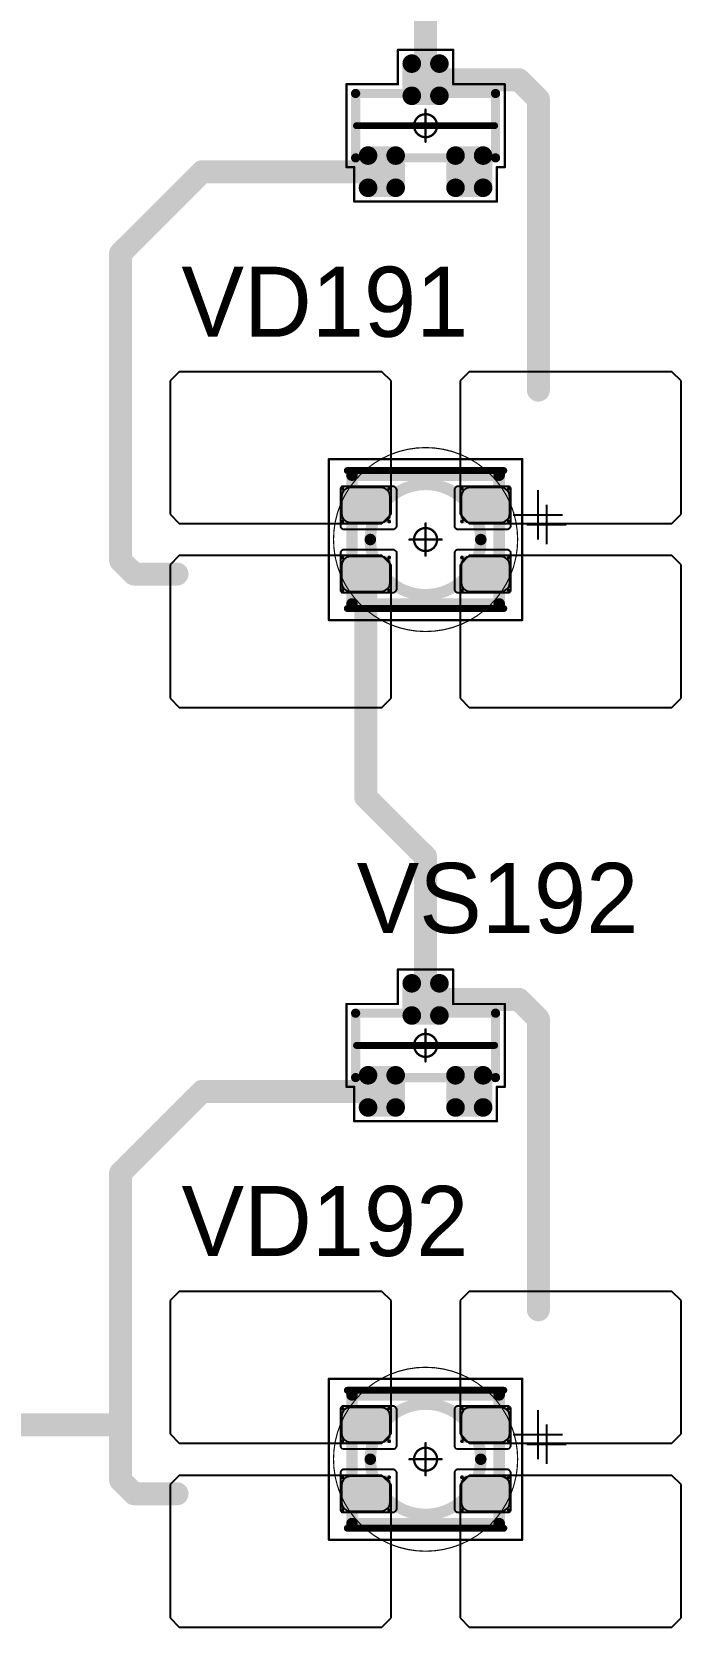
# Model space of a CAD drawing. Header units: millimetres. Extents: x 0 to 400, y 0 to 511.
# Drawn here: x 311.45 to 325.55, y 357.85 to 392.54 of the extents above; entities that cross this region are included whole.
import ezdxf

# ---------------------------------------------------------------- set-up
doc = ezdxf.new("R2010")
doc.units = ezdxf.units.MM
for name, color, linetype in [('Mechanical13', 56, 'Continuous'), ('Mechanical15', 56, 'Continuous'), ('Mechanical2', 216, 'Continuous'), ('TopLayer', 1, 'Continuous'), ('TopOverlay', 2, 'Continuous'), ('TopPaste', 8, 'Continuous'), ('TopSolder', 216, 'Continuous')]:
    doc.layers.add(name, color=color, linetype=linetype)

# ---------------------------------------------------------------- blocks, each defined once
blk = doc.blocks.new('SOT23_405')
at = {"layer": 'Mechanical13', "const_width": 0.2}
for points in [[(-0.7, 1.52), (0.7, 1.52)], [(-0.7, 1.52), (-0.7, -1.52)], [(0.7, 1.52), (0.7, -1.52)], [(-0.7, -1.52), (0.7, -1.52)]]:
    blk.add_lwpolyline(points, dxfattribs=at)
at = {"layer": 'Mechanical13', "const_width": 0.1}
for points in [[(-0.75, 1.52, 1), (-0.65, 1.52, 1)], [(-0.75, 1.52, 1), (-0.65, 1.52, 1)], [(0.65, 1.52, 1), (0.75, 1.52, 1)], [(0.65, 1.52, 1), (0.75, 1.52, 1)], [(-0.75, -1.52, 1), (-0.65, -1.52, 1)], [(-0.75, -1.52, 1), (-0.65, -1.52, 1)], [(0.65, -1.52, 1), (0.75, -1.52, 1)], [(0.65, -1.52, 1), (0.75, -1.52, 1)]]:
    blk.add_lwpolyline(points, format="xyb", close=True, dxfattribs=at)
at = {"layer": 'Mechanical15', "const_width": 0.05}
for points in [[(-0.9, 1.72), (-0.9, 1.55)], [(-0.9, 1.72), (0.9, 1.72)], [(0.9, 1.72), (0.9, 0.6)], [(-1.65, 1.55), (-1.65, -1.55)], [(-1.65, 1.55), (-0.9, 1.55)], [(0, 0.35), (0, -0.35)], [(0.9, 0.6), (1.65, 0.6)], [(1.65, 0.6), (1.65, -0.6)], [(-0.35, 0), (0.35, 0)], [(0.9, -0.6), (1.65, -0.6)], [(0.9, -0.6), (0.9, -1.72)], [(-1.65, -1.55), (-0.9, -1.55)], [(-0.9, -1.55), (-0.9, -1.72)], [(-0.9, -1.72), (0.9, -1.72)]]:
    blk.add_lwpolyline(points, dxfattribs=at)
at = {"layer": 'Mechanical15'}
for points, const_width in [([(-0.913, 1.72, 1), (-0.888, 1.72, 1)], 0.025), ([(-0.913, 1.72, 1), (-0.888, 1.72, 1)], 0.025), ([(0.887, 1.72, 1), (0.912, 1.72, 1)], 0.025), ([(0.887, 1.72, 1), (0.912, 1.72, 1)], 0.025), ([(-1.662, 1.55, 1), (-1.637, 1.55, 1)], 0.025), ([(-1.662, 1.55, 1), (-1.637, 1.55, 1)], 0.025), ([(-0.913, 1.55, 1), (-0.888, 1.55, 1)], 0.025), ([(-0.913, 1.55, 1), (-0.888, 1.55, 1)], 0.025), ([(-0.012, 0.35, 1), (0.012, 0.35, 1)], 0.025), ([(0.887, 0.6, 1), (0.912, 0.6, 1)], 0.025), ([(0.887, 0.6, 1), (0.912, 0.6, 1)], 0.025), ([(1.637, 0.6, 1), (1.662, 0.6, 1)], 0.025), ([(1.637, 0.6, 1), (1.662, 0.6, 1)], 0.025), ([(-0.362, 0, 1), (-0.337, 0, 1)], 0.025), ([(0.25, 0, 1), (-0.25, 0, 1)], 0.05), ([(-0.262, 0, 1), (-0.237, 0, 1)], 0.025), ([(0.238, 0, 1), (0.263, 0, 1)], 0.025), ([(0.337, 0, 1), (0.362, 0, 1)], 0.025), ([(-0.012, -0.35, 1), (0.012, -0.35, 1)], 0.025), ([(0.887, -0.6, 1), (0.912, -0.6, 1)], 0.025), ([(0.887, -0.6, 1), (0.912, -0.6, 1)], 0.025), ([(1.637, -0.6, 1), (1.662, -0.6, 1)], 0.025), ([(1.637, -0.6, 1), (1.662, -0.6, 1)], 0.025), ([(-1.662, -1.55, 1), (-1.637, -1.55, 1)], 0.025), ([(-1.662, -1.55, 1), (-1.637, -1.55, 1)], 0.025), ([(-0.913, -1.55, 1), (-0.888, -1.55, 1)], 0.025), ([(-0.913, -1.55, 1), (-0.888, -1.55, 1)], 0.025), ([(-0.913, -1.72, 1), (-0.888, -1.72, 1)], 0.025), ([(-0.913, -1.72, 1), (-0.888, -1.72, 1)], 0.025), ([(0.887, -1.72, 1), (0.912, -1.72, 1)], 0.025), ([(0.887, -1.72, 1), (0.912, -1.72, 1)], 0.025)]:
    blk.add_lwpolyline(points, format="xyb", close=True, dxfattribs=dict(at, const_width=const_width))
at = {"layer": 'TopLayer', "const_width": 0.1}
for points in [[(-1.4, 1.25, 1), (-1.3, 1.25, 1)], [(-0.7, 1.25, 1), (-0.6, 1.25, 1)], [(-1.4, 0.65, 1), (-1.3, 0.65, 1)], [(-0.7, 0.65, 1), (-0.6, 0.65, 1)], [(0.6, 0.3, 1), (0.7, 0.3, 1)], [(1.3, 0.3, 1), (1.4, 0.3, 1)], [(0.6, -0.3, 1), (0.7, -0.3, 1)], [(1.3, -0.3, 1), (1.4, -0.3, 1)], [(-1.4, -0.65, 1), (-1.3, -0.65, 1)], [(-0.7, -0.65, 1), (-0.6, -0.65, 1)], [(-1.4, -1.25, 1), (-1.3, -1.25, 1)], [(-0.7, -1.25, 1), (-0.6, -1.25, 1)]]:
    blk.add_lwpolyline(points, format="xyb", close=True, dxfattribs=at)
at = {"layer": 'TopLayer'}
for points in [[(-1.45, 1.25), (-1.45, 0.65), (-0.55, 1.25), (-0.55, 0.65)], [(-1.35, 1.35), (-1.35, 0.55), (-0.65, 1.35), (-0.65, 0.55)], [(0.65, 0.4), (0.65, -0.4), (1.35, 0.4), (1.35, -0.4)], [(0.55, 0.3), (0.55, -0.3), (1.45, 0.3), (1.45, -0.3)], [(-1.45, -0.65), (-1.45, -1.25), (-0.55, -0.65), (-0.55, -1.25)], [(-1.35, -0.55), (-1.35, -1.35), (-0.65, -0.55), (-0.65, -1.35)]]:
    blk.add_solid(points, dxfattribs=at)
at = {"layer": 'TopOverlay', "const_width": 0.15}
blk.add_lwpolyline([(0, 1.5), (0, -1.5)], dxfattribs=at)
at = {"layer": 'TopOverlay', "const_width": 0.075}
for points in [[(-0.038, 1.5, 1), (0.038, 1.5, 1)], [(-0.038, -1.5, 1), (0.038, -1.5, 1)]]:
    blk.add_lwpolyline(points, format="xyb", close=True, dxfattribs=at)
at = {"layer": 'TopPaste', "const_width": 0.075}
for points in [[(-1.387, 1.25, 1), (-1.313, 1.25, 1)], [(-0.687, 1.25, 1), (-0.613, 1.25, 1)], [(-1.387, 0.65, 1), (-1.313, 0.65, 1)], [(-0.687, 0.65, 1), (-0.613, 0.65, 1)], [(0.613, 0.3, 1), (0.687, 0.3, 1)], [(1.313, 0.3, 1), (1.387, 0.3, 1)], [(0.613, -0.3, 1), (0.687, -0.3, 1)], [(1.313, -0.3, 1), (1.387, -0.3, 1)], [(-1.387, -0.65, 1), (-1.313, -0.65, 1)], [(-0.687, -0.65, 1), (-0.613, -0.65, 1)], [(-1.387, -1.25, 1), (-1.313, -1.25, 1)], [(-0.687, -1.25, 1), (-0.613, -1.25, 1)]]:
    blk.add_lwpolyline(points, format="xyb", close=True, dxfattribs=at)
at = {"layer": 'TopPaste'}
for points in [[(-1.425, 1.25), (-1.425, 0.65), (-0.575, 1.25), (-0.575, 0.65)], [(-1.35, 1.325), (-1.35, 0.575), (-0.65, 1.325), (-0.65, 0.575)], [(0.65, 0.375), (0.65, -0.375), (1.35, 0.375), (1.35, -0.375)], [(0.575, 0.3), (0.575, -0.3), (1.425, 0.3), (1.425, -0.3)], [(-1.425, -0.65), (-1.425, -1.25), (-0.575, -0.65), (-0.575, -1.25)], [(-1.35, -0.575), (-1.35, -1.325), (-0.65, -0.575), (-0.65, -1.325)]]:
    blk.add_solid(points, dxfattribs=at)
at = {"layer": 'TopSolder', "const_width": 0.202}
for points in [[(-1.451, 1.25, 1), (-1.249, 1.25, 1)], [(-0.751, 1.25, 1), (-0.549, 1.25, 1)], [(-1.451, 0.65, 1), (-1.249, 0.65, 1)], [(-0.751, 0.65, 1), (-0.549, 0.65, 1)], [(0.549, 0.3, 1), (0.751, 0.3, 1)], [(1.249, 0.3, 1), (1.451, 0.3, 1)], [(0.549, -0.3, 1), (0.751, -0.3, 1)], [(1.249, -0.3, 1), (1.451, -0.3, 1)], [(-1.451, -0.65, 1), (-1.249, -0.65, 1)], [(-0.751, -0.65, 1), (-0.549, -0.65, 1)], [(-1.451, -1.25, 1), (-1.249, -1.25, 1)], [(-0.751, -1.25, 1), (-0.549, -1.25, 1)]]:
    blk.add_lwpolyline(points, format="xyb", close=True, dxfattribs=at)
at = {"layer": 'TopSolder'}
for points in [[(-1.35, 1.452), (-1.35, 0.448), (-0.65, 1.452), (-0.65, 0.448)], [(-1.552, 1.25), (-1.552, 0.65), (-0.448, 1.25), (-0.448, 0.65)], [(0.65, 0.502), (0.65, -0.502), (1.35, 0.502), (1.35, -0.502)], [(0.448, 0.3), (0.448, -0.3), (1.552, 0.3), (1.552, -0.3)], [(-1.552, -0.65), (-1.552, -1.25), (-0.448, -0.65), (-0.448, -1.25)], [(-1.35, -0.448), (-1.35, -1.452), (-0.65, -0.448), (-0.65, -1.452)]]:
    blk.add_solid(points, dxfattribs=at)
blk = doc.blocks.new('SOT23_406')
at = {"layer": 'Mechanical13', "const_width": 0.2}
for points in [[(-0.7, 1.52), (0.7, 1.52)], [(-0.7, 1.52), (-0.7, -1.52)], [(0.7, 1.52), (0.7, -1.52)], [(-0.7, -1.52), (0.7, -1.52)]]:
    blk.add_lwpolyline(points, dxfattribs=at)
at = {"layer": 'Mechanical13', "const_width": 0.1}
for points in [[(-0.75, 1.52, 1), (-0.65, 1.52, 1)], [(-0.75, 1.52, 1), (-0.65, 1.52, 1)], [(0.65, 1.52, 1), (0.75, 1.52, 1)], [(0.65, 1.52, 1), (0.75, 1.52, 1)], [(-0.75, -1.52, 1), (-0.65, -1.52, 1)], [(-0.75, -1.52, 1), (-0.65, -1.52, 1)], [(0.65, -1.52, 1), (0.75, -1.52, 1)], [(0.65, -1.52, 1), (0.75, -1.52, 1)]]:
    blk.add_lwpolyline(points, format="xyb", close=True, dxfattribs=at)
at = {"layer": 'Mechanical15', "const_width": 0.05}
for points in [[(-0.9, 1.72), (-0.9, 1.55)], [(-0.9, 1.72), (0.9, 1.72)], [(0.9, 1.72), (0.9, 0.6)], [(-1.65, 1.55), (-1.65, -1.55)], [(-1.65, 1.55), (-0.9, 1.55)], [(0, 0.35), (0, -0.35)], [(0.9, 0.6), (1.65, 0.6)], [(1.65, 0.6), (1.65, -0.6)], [(-0.35, 0), (0.35, 0)], [(0.9, -0.6), (1.65, -0.6)], [(0.9, -0.6), (0.9, -1.72)], [(-1.65, -1.55), (-0.9, -1.55)], [(-0.9, -1.55), (-0.9, -1.72)], [(-0.9, -1.72), (0.9, -1.72)]]:
    blk.add_lwpolyline(points, dxfattribs=at)
at = {"layer": 'Mechanical15'}
for points, const_width in [([(-0.913, 1.72, 1), (-0.888, 1.72, 1)], 0.025), ([(-0.913, 1.72, 1), (-0.888, 1.72, 1)], 0.025), ([(0.888, 1.72, 1), (0.913, 1.72, 1)], 0.025), ([(0.888, 1.72, 1), (0.913, 1.72, 1)], 0.025), ([(-1.662, 1.55, 1), (-1.637, 1.55, 1)], 0.025), ([(-1.662, 1.55, 1), (-1.637, 1.55, 1)], 0.025), ([(-0.913, 1.55, 1), (-0.888, 1.55, 1)], 0.025), ([(-0.913, 1.55, 1), (-0.888, 1.55, 1)], 0.025), ([(-0.012, 0.35, 1), (0.012, 0.35, 1)], 0.025), ([(0.888, 0.6, 1), (0.913, 0.6, 1)], 0.025), ([(0.888, 0.6, 1), (0.913, 0.6, 1)], 0.025), ([(1.637, 0.6, 1), (1.662, 0.6, 1)], 0.025), ([(1.637, 0.6, 1), (1.662, 0.6, 1)], 0.025), ([(-0.362, 0, 1), (-0.337, 0, 1)], 0.025), ([(0.25, 0, 1), (-0.25, 0, 1)], 0.05), ([(-0.262, 0, 1), (-0.238, 0, 1)], 0.025), ([(0.238, 0, 1), (0.262, 0, 1)], 0.025), ([(0.337, 0, 1), (0.362, 0, 1)], 0.025), ([(-0.012, -0.35, 1), (0.012, -0.35, 1)], 0.025), ([(0.888, -0.6, 1), (0.913, -0.6, 1)], 0.025), ([(0.888, -0.6, 1), (0.913, -0.6, 1)], 0.025), ([(1.637, -0.6, 1), (1.662, -0.6, 1)], 0.025), ([(1.637, -0.6, 1), (1.662, -0.6, 1)], 0.025), ([(-1.662, -1.55, 1), (-1.637, -1.55, 1)], 0.025), ([(-1.662, -1.55, 1), (-1.637, -1.55, 1)], 0.025), ([(-0.913, -1.55, 1), (-0.888, -1.55, 1)], 0.025), ([(-0.913, -1.55, 1), (-0.888, -1.55, 1)], 0.025), ([(-0.913, -1.72, 1), (-0.888, -1.72, 1)], 0.025), ([(-0.913, -1.72, 1), (-0.888, -1.72, 1)], 0.025), ([(0.888, -1.72, 1), (0.913, -1.72, 1)], 0.025), ([(0.888, -1.72, 1), (0.913, -1.72, 1)], 0.025)]:
    blk.add_lwpolyline(points, format="xyb", close=True, dxfattribs=dict(at, const_width=const_width))
at = {"layer": 'TopLayer', "const_width": 0.1}
for points in [[(-1.4, 1.25, 1), (-1.3, 1.25, 1)], [(-0.7, 1.25, 1), (-0.6, 1.25, 1)], [(-1.4, 0.65, 1), (-1.3, 0.65, 1)], [(-0.7, 0.65, 1), (-0.6, 0.65, 1)], [(0.6, 0.3, 1), (0.7, 0.3, 1)], [(1.3, 0.3, 1), (1.4, 0.3, 1)], [(0.6, -0.3, 1), (0.7, -0.3, 1)], [(1.3, -0.3, 1), (1.4, -0.3, 1)], [(-1.4, -0.65, 1), (-1.3, -0.65, 1)], [(-0.7, -0.65, 1), (-0.6, -0.65, 1)], [(-1.4, -1.25, 1), (-1.3, -1.25, 1)], [(-0.7, -1.25, 1), (-0.6, -1.25, 1)]]:
    blk.add_lwpolyline(points, format="xyb", close=True, dxfattribs=at)
at = {"layer": 'TopLayer'}
for points in [[(-1.45, 1.25), (-1.45, 0.65), (-0.55, 1.25), (-0.55, 0.65)], [(-1.35, 1.35), (-1.35, 0.55), (-0.65, 1.35), (-0.65, 0.55)], [(0.65, 0.4), (0.65, -0.4), (1.35, 0.4), (1.35, -0.4)], [(0.55, 0.3), (0.55, -0.3), (1.45, 0.3), (1.45, -0.3)], [(-1.45, -0.65), (-1.45, -1.25), (-0.55, -0.65), (-0.55, -1.25)], [(-1.35, -0.55), (-1.35, -1.35), (-0.65, -0.55), (-0.65, -1.35)]]:
    blk.add_solid(points, dxfattribs=at)
at = {"layer": 'TopOverlay', "const_width": 0.15}
blk.add_lwpolyline([(0, 1.5), (0, -1.5)], dxfattribs=at)
at = {"layer": 'TopOverlay', "const_width": 0.075}
for points in [[(-0.038, 1.5, 1), (0.038, 1.5, 1)], [(-0.038, -1.5, 1), (0.038, -1.5, 1)]]:
    blk.add_lwpolyline(points, format="xyb", close=True, dxfattribs=at)
at = {"layer": 'TopPaste', "const_width": 0.075}
for points in [[(-1.387, 1.25, 1), (-1.313, 1.25, 1)], [(-0.687, 1.25, 1), (-0.613, 1.25, 1)], [(-1.387, 0.65, 1), (-1.313, 0.65, 1)], [(-0.687, 0.65, 1), (-0.613, 0.65, 1)], [(0.613, 0.3, 1), (0.687, 0.3, 1)], [(1.313, 0.3, 1), (1.387, 0.3, 1)], [(0.613, -0.3, 1), (0.687, -0.3, 1)], [(1.313, -0.3, 1), (1.387, -0.3, 1)], [(-1.387, -0.65, 1), (-1.313, -0.65, 1)], [(-0.687, -0.65, 1), (-0.613, -0.65, 1)], [(-1.387, -1.25, 1), (-1.313, -1.25, 1)], [(-0.687, -1.25, 1), (-0.613, -1.25, 1)]]:
    blk.add_lwpolyline(points, format="xyb", close=True, dxfattribs=at)
at = {"layer": 'TopPaste'}
for points in [[(-1.425, 1.25), (-1.425, 0.65), (-0.575, 1.25), (-0.575, 0.65)], [(-1.35, 1.325), (-1.35, 0.575), (-0.65, 1.325), (-0.65, 0.575)], [(0.65, 0.375), (0.65, -0.375), (1.35, 0.375), (1.35, -0.375)], [(0.575, 0.3), (0.575, -0.3), (1.425, 0.3), (1.425, -0.3)], [(-1.425, -0.65), (-1.425, -1.25), (-0.575, -0.65), (-0.575, -1.25)], [(-1.35, -0.575), (-1.35, -1.325), (-0.65, -0.575), (-0.65, -1.325)]]:
    blk.add_solid(points, dxfattribs=at)
at = {"layer": 'TopSolder', "const_width": 0.202}
for points in [[(-1.451, 1.25, 1), (-1.249, 1.25, 1)], [(-0.751, 1.25, 1), (-0.549, 1.25, 1)], [(-1.451, 0.65, 1), (-1.249, 0.65, 1)], [(-0.751, 0.65, 1), (-0.549, 0.65, 1)], [(0.549, 0.3, 1), (0.751, 0.3, 1)], [(1.249, 0.3, 1), (1.451, 0.3, 1)], [(0.549, -0.3, 1), (0.751, -0.3, 1)], [(1.249, -0.3, 1), (1.451, -0.3, 1)], [(-1.451, -0.65, 1), (-1.249, -0.65, 1)], [(-0.751, -0.65, 1), (-0.549, -0.65, 1)], [(-1.451, -1.25, 1), (-1.249, -1.25, 1)], [(-0.751, -1.25, 1), (-0.549, -1.25, 1)]]:
    blk.add_lwpolyline(points, format="xyb", close=True, dxfattribs=at)
at = {"layer": 'TopSolder'}
for points in [[(-1.35, 1.452), (-1.35, 0.448), (-0.65, 1.452), (-0.65, 0.448)], [(-1.552, 1.25), (-1.552, 0.65), (-0.448, 1.25), (-0.448, 0.65)], [(0.65, 0.502), (0.65, -0.502), (1.35, 0.502), (1.35, -0.502)], [(0.448, 0.3), (0.448, -0.3), (1.552, 0.3), (1.552, -0.3)], [(-1.552, -0.65), (-1.552, -1.25), (-0.448, -0.65), (-0.448, -1.25)], [(-1.35, -0.448), (-1.35, -1.452), (-0.65, -0.448), (-0.65, -1.452)]]:
    blk.add_solid(points, dxfattribs=at)
blk = doc.blocks.new('E65F_609')
at = {"layer": 'Mechanical13'}
for p, q in [((2.441, 1.071), (2.441, 0)), ((1.905, 0.536), (2.976, 0.536))]:
    blk.add_line(p, q, dxfattribs=at)
at = {"layer": 'Mechanical13', "const_width": 0.25}
for points in [[(-1.6, -1.4), (-1.6, 1.4)], [(-1.6, 1.4), (1.6, 1.4)], [(1.6, -1.4), (1.6, 1.4)], [(-1.6, -1.4), (1.6, -1.4)]]:
    blk.add_lwpolyline(points, dxfattribs=at)
at = {"layer": 'Mechanical13'}
for points, const_width in [([(-1.663, 1.4, 1), (-1.538, 1.4, 1)], 0.125), ([(-1.663, 1.4, 1), (-1.538, 1.4, 1)], 0.125), ([(1.537, 1.4, 1), (1.662, 1.4, 1)], 0.125), ([(1.537, 1.4, 1), (1.662, 1.4, 1)], 0.125), ([(1.2, 0, 1), (-1.2, 0, 1)], 0.25), ([(-1.263, 0, 1), (-1.138, 0, 1)], 0.125), ([(1.137, 0, 1), (1.262, 0, 1)], 0.125), ([(-1.663, -1.4, 1), (-1.538, -1.4, 1)], 0.125), ([(-1.663, -1.4, 1), (-1.538, -1.4, 1)], 0.125), ([(1.537, -1.4, 1), (1.662, -1.4, 1)], 0.125), ([(1.537, -1.4, 1), (1.662, -1.4, 1)], 0.125)]:
    blk.add_lwpolyline(points, format="xyb", close=True, dxfattribs=dict(at, const_width=const_width))
at = {"layer": 'Mechanical15', "const_width": 0.05}
for points in [[(-2.1, 1.75), (2.1, 1.75)], [(-2.1, -1.75), (-2.1, 1.75)], [(2.1, -1.75), (2.1, 1.75)], [(0, 0.35), (0, -0.35)], [(0, 0.35), (0, -0.35)], [(-0.35, 0), (0.35, 0)], [(-0.35, 0), (0.35, 0)], [(-2.1, -1.75), (2.1, -1.75)]]:
    blk.add_lwpolyline(points, dxfattribs=at)
at = {"layer": 'Mechanical15'}
for points, const_width in [([(-2.113, 1.75, 1), (-2.088, 1.75, 1)], 0.025), ([(-2.113, 1.75, 1), (-2.088, 1.75, 1)], 0.025), ([(2.087, 1.75, 1), (2.112, 1.75, 1)], 0.025), ([(2.087, 1.75, 1), (2.112, 1.75, 1)], 0.025), ([(-0.013, 0.35, 1), (0.012, 0.35, 1)], 0.025), ([(-0.013, 0.35, 1), (0.012, 0.35, 1)], 0.025), ([(-0.363, 0, 1), (-0.338, 0, 1)], 0.025), ([(-0.363, 0, 1), (-0.338, 0, 1)], 0.025), ([(0.25, 0, 1), (-0.25, 0, 1)], 0.05), ([(0.25, 0, 1), (-0.25, 0, 1)], 0.05), ([(-0.263, 0, 1), (-0.238, 0, 1)], 0.025), ([(-0.263, 0, 1), (-0.238, 0, 1)], 0.025), ([(0.237, 0, 1), (0.262, 0, 1)], 0.025), ([(0.237, 0, 1), (0.262, 0, 1)], 0.025), ([(0.337, 0, 1), (0.362, 0, 1)], 0.025), ([(0.337, 0, 1), (0.362, 0, 1)], 0.025), ([(-0.013, -0.35, 1), (0.012, -0.35, 1)], 0.025), ([(-0.013, -0.35, 1), (0.012, -0.35, 1)], 0.025), ([(-2.113, -1.75, 1), (-2.088, -1.75, 1)], 0.025), ([(-2.113, -1.75, 1), (-2.088, -1.75, 1)], 0.025), ([(2.087, -1.75, 1), (2.112, -1.75, 1)], 0.025), ([(2.087, -1.75, 1), (2.112, -1.75, 1)], 0.025)]:
    blk.add_lwpolyline(points, format="xyb", close=True, dxfattribs=dict(at, const_width=const_width))
at = {"layer": 'TopLayer'}
for p, q in [((-5.35, 3.65), (-5.55, 3.45)), ((-0.95, 3.65), (-5.35, 3.65)), ((-5.35, 3.65), (-5.35, 3.65)), ((-0.75, 3.45), (-0.95, 3.65)), ((0.95, 3.65), (0.75, 3.45)), ((5.35, 3.65), (0.95, 3.65)), ((0.95, 3.65), (0.95, 3.65)), ((5.55, 3.45), (5.35, 3.65)), ((-5.55, 3.45), (-5.55, 3.45)), ((-5.55, 3.45), (-5.55, 0.55)), ((-0.75, 0.55), (-0.75, 3.45)), ((0.75, 3.45), (0.75, 3.45)), ((0.75, 3.45), (0.75, 0.55)), ((5.55, 0.55), (5.55, 3.45)), ((-5.55, 0.55), (-5.35, 0.35)), ((-5.35, 0.35), (-0.95, 0.35)), ((-0.95, 0.35), (-0.75, 0.55)), ((0.75, 0.55), (0.95, 0.35)), ((0.95, 0.35), (5.35, 0.35)), ((5.35, 0.35), (5.55, 0.55)), ((-5.35, -0.35), (-5.55, -0.55)), ((-5.55, -0.55), (-5.55, -0.55)), ((-5.55, -0.55), (-5.55, -3.45)), ((-0.95, -0.35), (-5.35, -0.35)), ((-5.35, -0.35), (-5.35, -0.35)), ((-0.75, -0.55), (-0.95, -0.35)), ((-0.75, -3.45), (-0.75, -0.55)), ((0.95, -0.35), (0.75, -0.55)), ((0.75, -0.55), (0.75, -0.55)), ((0.75, -0.55), (0.75, -3.45)), ((5.35, -0.35), (0.95, -0.35)), ((0.95, -0.35), (0.95, -0.35)), ((5.55, -0.55), (5.35, -0.35)), ((5.55, -3.45), (5.55, -0.55)), ((-5.55, -3.45), (-5.35, -3.65)), ((-0.95, -3.65), (-0.75, -3.45)), ((0.75, -3.45), (0.95, -3.65)), ((5.35, -3.65), (5.55, -3.45)), ((-5.35, -3.65), (-0.95, -3.65)), ((0.95, -3.65), (5.35, -3.65))]:
    blk.add_line(p, q, dxfattribs=at)
at = {"layer": 'TopLayer', "const_width": 0.04}
for points in [[(-1.83, 1.11, 1), (-1.79, 1.11, 1)], [(-0.81, 1.11, 1), (-0.77, 1.11, 1)], [(0.77, 1.11, 1), (0.81, 1.11, 1)], [(1.79, 1.11, 1), (1.83, 1.11, 1)], [(-1.83, 0.39, 1), (-1.79, 0.39, 1)], [(-0.81, 0.39, 1), (-0.77, 0.39, 1)], [(0.77, 0.39, 1), (0.81, 0.39, 1)], [(1.79, 0.39, 1), (1.83, 0.39, 1)], [(-1.83, -0.39, 1), (-1.79, -0.39, 1)], [(-0.81, -0.39, 1), (-0.77, -0.39, 1)], [(0.77, -0.39, 1), (0.81, -0.39, 1)], [(1.79, -0.39, 1), (1.83, -0.39, 1)], [(-1.83, -1.11, 1), (-1.79, -1.11, 1)], [(-0.81, -1.11, 1), (-0.77, -1.11, 1)], [(0.77, -1.11, 1), (0.81, -1.11, 1)], [(1.79, -1.11, 1), (1.83, -1.11, 1)]]:
    blk.add_lwpolyline(points, format="xyb", close=True, dxfattribs=at)
at = {"layer": 'TopLayer'}
for points in [[(-1.85, 1.11), (-1.85, 0.39), (-0.75, 1.11), (-0.75, 0.39)], [(-1.81, 1.15), (-1.81, 0.35), (-0.79, 1.15), (-0.79, 0.35)], [(0.75, 1.11), (0.75, 0.39), (1.85, 1.11), (1.85, 0.39)], [(0.79, 1.15), (0.79, 0.35), (1.81, 1.15), (1.81, 0.35)], [(-1.85, -0.39), (-1.85, -1.11), (-0.75, -0.39), (-0.75, -1.11)], [(-1.81, -0.35), (-1.81, -1.15), (-0.79, -0.35), (-0.79, -1.15)], [(0.75, -0.39), (0.75, -1.11), (1.85, -0.39), (1.85, -1.11)], [(0.79, -0.35), (0.79, -1.15), (1.81, -0.35), (1.81, -1.15)]]:
    blk.add_solid(points, dxfattribs=at)
at = {"layer": 'TopOverlay'}
for p, q in [((2.628, 0.757), (2.628, -0.1)), ((2.2, 0.328), (3.057, 0.328))]:
    blk.add_line(p, q, dxfattribs=at)
at = {"layer": 'TopOverlay', "const_width": 0.15}
for points in [[(-1.7, 1.5), (1.7, 1.5)], [(-1.7, -1.5), (1.7, -1.5)]]:
    blk.add_lwpolyline(points, dxfattribs=at)
at = {"layer": 'TopOverlay', "const_width": 0.075}
for points in [[(-1.738, 1.5, 1), (-1.663, 1.5, 1)], [(1.662, 1.5, 1), (1.737, 1.5, 1)], [(-1.738, -1.5, 1), (-1.663, -1.5, 1)], [(1.662, -1.5, 1), (1.737, -1.5, 1)]]:
    blk.add_lwpolyline(points, format="xyb", close=True, dxfattribs=at)
at = {"layer": 'TopPaste'}
for p, q in [((-1.773, 1.073), (-1.814, 1.011)), ((-1.711, 1.114), (-1.773, 1.073)), ((-1.638, 1.129), (-1.711, 1.114)), ((-0.963, 1.129), (-1.638, 1.129)), ((-0.889, 1.114), (-0.963, 1.129)), ((-0.827, 1.073), (-0.889, 1.114)), ((-0.786, 1.011), (-0.827, 1.073)), ((0.827, 1.073), (0.786, 1.011)), ((0.889, 1.114), (0.827, 1.073)), ((0.962, 1.129), (0.889, 1.114)), ((1.637, 1.129), (0.962, 1.129)), ((1.711, 1.114), (1.637, 1.129)), ((1.773, 1.073), (1.711, 1.114)), ((1.814, 1.011), (1.773, 1.073)), ((-1.814, 1.011), (-1.829, 0.938)), ((-1.829, 0.938), (-1.829, 0.562)), ((-0.771, 0.938), (-0.786, 1.011)), ((-0.771, 0.562), (-0.771, 0.938)), ((0.786, 1.011), (0.771, 0.938)), ((0.771, 0.938), (0.771, 0.562)), ((1.829, 0.938), (1.814, 1.011)), ((1.829, 0.562), (1.829, 0.938)), ((-1.829, 0.562), (-1.814, 0.489)), ((-1.814, 0.489), (-1.773, 0.427)), ((-1.773, 0.427), (-1.711, 0.386)), ((-1.711, 0.386), (-1.638, 0.371)), ((-1.638, 0.371), (-0.963, 0.371)), ((-0.963, 0.371), (-0.889, 0.386)), ((-0.889, 0.386), (-0.827, 0.427)), ((-0.827, 0.427), (-0.786, 0.489)), ((-0.786, 0.489), (-0.771, 0.562)), ((0.771, 0.562), (0.786, 0.489)), ((0.786, 0.489), (0.827, 0.427)), ((0.827, 0.427), (0.889, 0.386)), ((0.889, 0.386), (0.962, 0.371)), ((0.962, 0.371), (1.637, 0.371)), ((1.637, 0.371), (1.711, 0.386)), ((1.711, 0.386), (1.773, 0.427)), ((1.773, 0.427), (1.814, 0.489)), ((1.814, 0.489), (1.829, 0.562)), ((-1.814, -0.489), (-1.829, -0.563)), ((-1.829, -0.563), (-1.829, -0.938)), ((-1.773, -0.427), (-1.814, -0.489)), ((-1.711, -0.386), (-1.773, -0.427)), ((-1.638, -0.371), (-1.711, -0.386)), ((-0.963, -0.371), (-1.638, -0.371)), ((-0.889, -0.386), (-0.963, -0.371)), ((-0.827, -0.427), (-0.889, -0.386)), ((-0.786, -0.489), (-0.827, -0.427)), ((-0.771, -0.563), (-0.786, -0.489)), ((-0.771, -0.938), (-0.771, -0.563)), ((0.786, -0.489), (0.771, -0.563)), ((0.771, -0.563), (0.771, -0.938)), ((0.827, -0.427), (0.786, -0.489)), ((0.889, -0.386), (0.827, -0.427)), ((0.962, -0.371), (0.889, -0.386)), ((1.637, -0.371), (0.962, -0.371)), ((1.711, -0.386), (1.637, -0.371)), ((1.773, -0.427), (1.711, -0.386)), ((1.814, -0.489), (1.773, -0.427)), ((1.829, -0.563), (1.814, -0.489)), ((1.829, -0.938), (1.829, -0.563)), ((-1.829, -0.938), (-1.814, -1.011)), ((-1.814, -1.011), (-1.773, -1.073)), ((-0.827, -1.073), (-0.786, -1.011)), ((-0.786, -1.011), (-0.771, -0.938)), ((0.771, -0.938), (0.786, -1.011)), ((0.786, -1.011), (0.827, -1.073)), ((1.773, -1.073), (1.814, -1.011)), ((1.814, -1.011), (1.829, -0.938)), ((-1.773, -1.073), (-1.711, -1.114)), ((-1.711, -1.114), (-1.638, -1.129)), ((-1.638, -1.129), (-0.963, -1.129)), ((-0.963, -1.129), (-0.889, -1.114)), ((-0.889, -1.114), (-0.827, -1.073)), ((0.827, -1.073), (0.889, -1.114)), ((0.889, -1.114), (0.962, -1.129)), ((0.962, -1.129), (1.637, -1.129)), ((1.637, -1.129), (1.711, -1.114)), ((1.711, -1.114), (1.773, -1.073))]:
    blk.add_line(p, q, dxfattribs=at)
at = {"layer": 'TopSolder'}
for p, q in [((-1.842, 1.129), (-1.85, 1.111)), ((-1.85, 1.111), (-1.85, 1.101)), ((-1.85, 1.101), (-1.85, 1.101)), ((-1.85, 1.101), (-1.85, 0.301)), ((-1.828, 1.143), (-1.842, 1.129)), ((-1.81, 1.151), (-1.828, 1.143)), ((-1.8, 1.151), (-1.81, 1.151)), ((-0.7, 1.151), (-1.8, 1.151)), ((-0.685, 1.151), (-0.7, 1.151)), ((-0.7, 1.151), (-0.7, 1.151)), ((-0.658, 1.139), (-0.685, 1.151)), ((-0.636, 1.118), (-0.658, 1.139)), ((-0.625, 1.09), (-0.636, 1.118)), ((-0.625, 1.076), (-0.625, 1.09)), ((-0.625, 0.301), (-0.625, 1.076)), ((0.636, 1.118), (0.625, 1.09)), ((0.625, 1.09), (0.625, 1.076)), ((0.625, 1.076), (0.625, 1.076)), ((0.625, 1.076), (0.625, 0.301)), ((0.657, 1.139), (0.636, 1.118)), ((0.685, 1.151), (0.657, 1.139)), ((0.7, 1.151), (0.685, 1.151)), ((1.8, 1.151), (0.7, 1.151)), ((1.81, 1.151), (1.8, 1.151)), ((1.8, 1.151), (1.8, 1.151)), ((1.828, 1.143), (1.81, 1.151)), ((1.842, 1.129), (1.828, 1.143)), ((1.85, 1.111), (1.842, 1.129)), ((1.85, 1.101), (1.85, 1.111)), ((1.85, 0.301), (1.85, 1.101)), ((-1.85, 0.301), (-1.85, 0.286)), ((-1.85, 0.286), (-1.839, 0.258)), ((-1.839, 0.258), (-1.818, 0.237)), ((-1.818, 0.237), (-1.79, 0.226)), ((-1.79, 0.226), (-1.775, 0.226)), ((-1.775, 0.226), (-1.775, 0.226)), ((-1.775, 0.226), (-0.7, 0.226)), ((-0.7, 0.226), (-0.685, 0.226)), ((-0.685, 0.226), (-0.658, 0.237)), ((-0.658, 0.237), (-0.636, 0.258)), ((-0.636, 0.258), (-0.625, 0.286)), ((-0.625, 0.286), (-0.625, 0.301)), ((-0.625, 0.301), (-0.625, 0.301)), ((0.625, 0.301), (0.625, 0.286)), ((0.625, 0.286), (0.636, 0.258)), ((0.636, 0.258), (0.657, 0.237)), ((0.657, 0.237), (0.685, 0.226)), ((0.685, 0.226), (0.7, 0.226)), ((0.7, 0.226), (0.7, 0.226)), ((0.7, 0.226), (1.775, 0.226)), ((1.775, 0.226), (1.79, 0.226)), ((1.79, 0.226), (1.817, 0.237)), ((1.817, 0.237), (1.839, 0.258)), ((1.839, 0.258), (1.85, 0.286)), ((1.85, 0.286), (1.85, 0.301)), ((1.85, 0.301), (1.85, 0.301)), ((-1.839, -0.257), (-1.85, -0.285)), ((-1.85, -0.285), (-1.85, -0.299)), ((-1.85, -0.299), (-1.85, -0.299)), ((-1.85, -0.299), (-1.85, -1.099)), ((-1.818, -0.236), (-1.839, -0.257)), ((-1.79, -0.224), (-1.818, -0.236)), ((-1.775, -0.224), (-1.79, -0.224)), ((-0.7, -0.224), (-1.775, -0.224)), ((-0.685, -0.224), (-0.7, -0.224)), ((-0.7, -0.224), (-0.7, -0.224)), ((-0.658, -0.236), (-0.685, -0.224)), ((-0.636, -0.257), (-0.658, -0.236)), ((-0.625, -0.285), (-0.636, -0.257)), ((-0.625, -0.299), (-0.625, -0.285)), ((-0.625, -1.074), (-0.625, -0.299)), ((0.636, -0.257), (0.625, -0.285)), ((0.625, -0.285), (0.625, -0.299)), ((0.625, -0.299), (0.625, -0.299)), ((0.625, -0.299), (0.625, -1.074)), ((0.657, -0.236), (0.636, -0.257)), ((0.685, -0.224), (0.657, -0.236)), ((0.7, -0.224), (0.685, -0.224)), ((1.775, -0.224), (0.7, -0.224)), ((1.79, -0.224), (1.775, -0.224)), ((1.775, -0.224), (1.775, -0.224)), ((1.817, -0.236), (1.79, -0.224)), ((1.839, -0.257), (1.817, -0.236)), ((1.85, -0.285), (1.839, -0.257)), ((1.85, -0.299), (1.85, -0.285)), ((1.85, -1.099), (1.85, -0.299)), ((-1.85, -1.099), (-1.85, -1.109)), ((-1.85, -1.109), (-1.842, -1.128)), ((-1.842, -1.128), (-1.828, -1.142)), ((-1.828, -1.142), (-1.81, -1.149)), ((-1.81, -1.149), (-1.8, -1.149)), ((-1.8, -1.149), (-0.7, -1.149)), ((-1.8, -1.149), (-1.8, -1.149)), ((-0.7, -1.149), (-0.685, -1.149)), ((-0.685, -1.149), (-0.658, -1.138)), ((-0.658, -1.138), (-0.636, -1.117)), ((-0.636, -1.117), (-0.625, -1.089)), ((-0.625, -1.089), (-0.625, -1.074)), ((-0.625, -1.074), (-0.625, -1.074)), ((0.625, -1.074), (0.625, -1.089)), ((0.625, -1.089), (0.636, -1.117)), ((0.636, -1.117), (0.657, -1.138)), ((0.657, -1.138), (0.685, -1.149)), ((0.685, -1.149), (0.7, -1.149)), ((0.7, -1.149), (1.8, -1.149)), ((0.7, -1.149), (0.7, -1.149)), ((1.8, -1.149), (1.81, -1.149)), ((1.81, -1.149), (1.828, -1.142)), ((1.828, -1.142), (1.842, -1.128)), ((1.842, -1.128), (1.85, -1.109)), ((1.85, -1.109), (1.85, -1.099)), ((1.85, -1.099), (1.85, -1.099))]:
    blk.add_line(p, q, dxfattribs=at)
blk = doc.blocks.new('E65F_610')
at = {"layer": 'Mechanical13'}
for p, q in [((2.441, 1.071), (2.441, 0)), ((1.905, 0.536), (2.976, 0.536))]:
    blk.add_line(p, q, dxfattribs=at)
at = {"layer": 'Mechanical13', "const_width": 0.25}
for points in [[(-1.6, -1.4), (-1.6, 1.4)], [(-1.6, 1.4), (1.6, 1.4)], [(1.6, -1.4), (1.6, 1.4)], [(-1.6, -1.4), (1.6, -1.4)]]:
    blk.add_lwpolyline(points, dxfattribs=at)
at = {"layer": 'Mechanical13'}
for points, const_width in [([(-1.663, 1.4, 1), (-1.538, 1.4, 1)], 0.125), ([(-1.663, 1.4, 1), (-1.538, 1.4, 1)], 0.125), ([(1.537, 1.4, 1), (1.662, 1.4, 1)], 0.125), ([(1.537, 1.4, 1), (1.662, 1.4, 1)], 0.125), ([(1.2, 0, 1), (-1.2, 0, 1)], 0.25), ([(-1.263, 0, 1), (-1.138, 0, 1)], 0.125), ([(1.137, 0, 1), (1.262, 0, 1)], 0.125), ([(-1.663, -1.4, 1), (-1.538, -1.4, 1)], 0.125), ([(-1.663, -1.4, 1), (-1.538, -1.4, 1)], 0.125), ([(1.537, -1.4, 1), (1.662, -1.4, 1)], 0.125), ([(1.537, -1.4, 1), (1.662, -1.4, 1)], 0.125)]:
    blk.add_lwpolyline(points, format="xyb", close=True, dxfattribs=dict(at, const_width=const_width))
at = {"layer": 'Mechanical15', "const_width": 0.05}
for points in [[(-2.1, 1.75), (2.1, 1.75)], [(-2.1, -1.75), (-2.1, 1.75)], [(2.1, -1.75), (2.1, 1.75)], [(0, -0.35), (0, 0.35)], [(0, -0.35), (0, 0.35)], [(-0.35, 0), (0.35, 0)], [(-0.35, 0), (0.35, 0)], [(-2.1, -1.75), (2.1, -1.75)]]:
    blk.add_lwpolyline(points, dxfattribs=at)
at = {"layer": 'Mechanical15'}
for points, const_width in [([(-2.113, 1.75, 1), (-2.088, 1.75, 1)], 0.025), ([(-2.113, 1.75, 1), (-2.088, 1.75, 1)], 0.025), ([(2.087, 1.75, 1), (2.112, 1.75, 1)], 0.025), ([(2.087, 1.75, 1), (2.112, 1.75, 1)], 0.025), ([(-0.013, 0.35, 1), (0.012, 0.35, 1)], 0.025), ([(-0.013, 0.35, 1), (0.012, 0.35, 1)], 0.025), ([(-0.363, 0, 1), (-0.338, 0, 1)], 0.025), ([(-0.363, 0, 1), (-0.338, 0, 1)], 0.025), ([(0.25, 0, 1), (-0.25, 0, 1)], 0.05), ([(0.25, 0, 1), (-0.25, 0, 1)], 0.05), ([(-0.263, 0, 1), (-0.238, 0, 1)], 0.025), ([(-0.263, 0, 1), (-0.238, 0, 1)], 0.025), ([(0.237, 0, 1), (0.262, 0, 1)], 0.025), ([(0.237, 0, 1), (0.262, 0, 1)], 0.025), ([(0.337, 0, 1), (0.362, 0, 1)], 0.025), ([(0.337, 0, 1), (0.362, 0, 1)], 0.025), ([(-0.013, -0.35, 1), (0.012, -0.35, 1)], 0.025), ([(-0.013, -0.35, 1), (0.012, -0.35, 1)], 0.025), ([(-2.113, -1.75, 1), (-2.088, -1.75, 1)], 0.025), ([(-2.113, -1.75, 1), (-2.088, -1.75, 1)], 0.025), ([(2.087, -1.75, 1), (2.112, -1.75, 1)], 0.025), ([(2.087, -1.75, 1), (2.112, -1.75, 1)], 0.025)]:
    blk.add_lwpolyline(points, format="xyb", close=True, dxfattribs=dict(at, const_width=const_width))
at = {"layer": 'TopLayer'}
for p, q in [((-5.35, 3.65), (-5.55, 3.45)), ((-0.95, 3.65), (-5.35, 3.65)), ((-5.35, 3.65), (-5.35, 3.65)), ((-0.75, 3.45), (-0.95, 3.65)), ((0.95, 3.65), (0.75, 3.45)), ((5.35, 3.65), (0.95, 3.65)), ((0.95, 3.65), (0.95, 3.65)), ((5.55, 3.45), (5.35, 3.65)), ((-5.55, 3.45), (-5.55, 3.45)), ((-5.55, 3.45), (-5.55, 0.55)), ((-0.75, 0.55), (-0.75, 3.45)), ((0.75, 3.45), (0.75, 3.45)), ((0.75, 3.45), (0.75, 0.55)), ((5.55, 0.55), (5.55, 3.45)), ((-5.55, 0.55), (-5.35, 0.35)), ((-5.35, 0.35), (-0.95, 0.35)), ((-0.95, 0.35), (-0.75, 0.55)), ((0.75, 0.55), (0.95, 0.35)), ((0.95, 0.35), (5.35, 0.35)), ((5.35, 0.35), (5.55, 0.55)), ((-5.35, -0.35), (-5.55, -0.55)), ((-5.55, -0.55), (-5.55, -0.55)), ((-5.55, -0.55), (-5.55, -3.45)), ((-0.95, -0.35), (-5.35, -0.35)), ((-5.35, -0.35), (-5.35, -0.35)), ((-0.75, -0.55), (-0.95, -0.35)), ((-0.75, -3.45), (-0.75, -0.55)), ((0.95, -0.35), (0.75, -0.55)), ((0.75, -0.55), (0.75, -0.55)), ((0.75, -0.55), (0.75, -3.45)), ((5.35, -0.35), (0.95, -0.35)), ((0.95, -0.35), (0.95, -0.35)), ((5.55, -0.55), (5.35, -0.35)), ((5.55, -3.45), (5.55, -0.55)), ((-5.55, -3.45), (-5.35, -3.65)), ((-0.95, -3.65), (-0.75, -3.45)), ((0.75, -3.45), (0.95, -3.65)), ((5.35, -3.65), (5.55, -3.45)), ((-5.35, -3.65), (-0.95, -3.65)), ((0.95, -3.65), (5.35, -3.65))]:
    blk.add_line(p, q, dxfattribs=at)
at = {"layer": 'TopLayer', "const_width": 0.04}
for points in [[(-1.83, 1.11, 1), (-1.79, 1.11, 1)], [(-0.81, 1.11, 1), (-0.77, 1.11, 1)], [(0.77, 1.11, 1), (0.81, 1.11, 1)], [(1.79, 1.11, 1), (1.83, 1.11, 1)], [(-1.83, 0.39, 1), (-1.79, 0.39, 1)], [(-0.81, 0.39, 1), (-0.77, 0.39, 1)], [(0.77, 0.39, 1), (0.81, 0.39, 1)], [(1.79, 0.39, 1), (1.83, 0.39, 1)], [(-1.83, -0.39, 1), (-1.79, -0.39, 1)], [(-0.81, -0.39, 1), (-0.77, -0.39, 1)], [(0.77, -0.39, 1), (0.81, -0.39, 1)], [(1.79, -0.39, 1), (1.83, -0.39, 1)], [(-1.83, -1.11, 1), (-1.79, -1.11, 1)], [(-0.81, -1.11, 1), (-0.77, -1.11, 1)], [(0.77, -1.11, 1), (0.81, -1.11, 1)], [(1.79, -1.11, 1), (1.83, -1.11, 1)]]:
    blk.add_lwpolyline(points, format="xyb", close=True, dxfattribs=at)
at = {"layer": 'TopLayer'}
for points in [[(-1.85, 1.11), (-1.85, 0.39), (-0.75, 1.11), (-0.75, 0.39)], [(-1.81, 1.15), (-1.81, 0.35), (-0.79, 1.15), (-0.79, 0.35)], [(0.75, 1.11), (0.75, 0.39), (1.85, 1.11), (1.85, 0.39)], [(0.79, 1.15), (0.79, 0.35), (1.81, 1.15), (1.81, 0.35)], [(-1.85, -0.39), (-1.85, -1.11), (-0.75, -0.39), (-0.75, -1.11)], [(-1.81, -0.35), (-1.81, -1.15), (-0.79, -0.35), (-0.79, -1.15)], [(0.75, -0.39), (0.75, -1.11), (1.85, -0.39), (1.85, -1.11)], [(0.79, -0.35), (0.79, -1.15), (1.81, -0.35), (1.81, -1.15)]]:
    blk.add_solid(points, dxfattribs=at)
at = {"layer": 'TopOverlay'}
for p, q in [((2.628, 0.757), (2.628, -0.1)), ((2.2, 0.328), (3.057, 0.328))]:
    blk.add_line(p, q, dxfattribs=at)
at = {"layer": 'TopOverlay', "const_width": 0.15}
for points in [[(-1.7, 1.5), (1.7, 1.5)], [(-1.7, -1.5), (1.7, -1.5)]]:
    blk.add_lwpolyline(points, dxfattribs=at)
at = {"layer": 'TopOverlay', "const_width": 0.075}
for points in [[(-1.738, 1.5, 1), (-1.663, 1.5, 1)], [(1.662, 1.5, 1), (1.737, 1.5, 1)], [(-1.738, -1.5, 1), (-1.663, -1.5, 1)], [(1.662, -1.5, 1), (1.737, -1.5, 1)]]:
    blk.add_lwpolyline(points, format="xyb", close=True, dxfattribs=at)
at = {"layer": 'TopPaste'}
for p, q in [((-1.773, 1.073), (-1.814, 1.011)), ((-1.711, 1.114), (-1.773, 1.073)), ((-1.638, 1.129), (-1.711, 1.114)), ((-0.963, 1.129), (-1.638, 1.129)), ((-0.889, 1.114), (-0.963, 1.129)), ((-0.827, 1.073), (-0.889, 1.114)), ((-0.786, 1.011), (-0.827, 1.073)), ((0.827, 1.073), (0.786, 1.011)), ((0.889, 1.114), (0.827, 1.073)), ((0.962, 1.129), (0.889, 1.114)), ((1.637, 1.129), (0.962, 1.129)), ((1.711, 1.114), (1.637, 1.129)), ((1.773, 1.073), (1.711, 1.114)), ((1.814, 1.011), (1.773, 1.073)), ((-1.814, 1.011), (-1.829, 0.938)), ((-1.829, 0.938), (-1.829, 0.563)), ((-0.771, 0.938), (-0.786, 1.011)), ((-0.771, 0.563), (-0.771, 0.938)), ((0.786, 1.011), (0.771, 0.938)), ((0.771, 0.938), (0.771, 0.563)), ((1.829, 0.938), (1.814, 1.011)), ((1.829, 0.563), (1.829, 0.938)), ((-1.829, 0.563), (-1.814, 0.489)), ((-1.814, 0.489), (-1.773, 0.427)), ((-1.773, 0.427), (-1.711, 0.386)), ((-1.711, 0.386), (-1.638, 0.371)), ((-1.638, 0.371), (-0.963, 0.371)), ((-0.963, 0.371), (-0.889, 0.386)), ((-0.889, 0.386), (-0.827, 0.427)), ((-0.827, 0.427), (-0.786, 0.489)), ((-0.786, 0.489), (-0.771, 0.563)), ((0.771, 0.563), (0.786, 0.489)), ((0.786, 0.489), (0.827, 0.427)), ((0.827, 0.427), (0.889, 0.386)), ((0.889, 0.386), (0.962, 0.371)), ((0.962, 0.371), (1.637, 0.371)), ((1.637, 0.371), (1.711, 0.386)), ((1.711, 0.386), (1.773, 0.427)), ((1.773, 0.427), (1.814, 0.489)), ((1.814, 0.489), (1.829, 0.563)), ((-1.814, -0.489), (-1.829, -0.563)), ((-1.829, -0.563), (-1.829, -0.938)), ((-1.773, -0.427), (-1.814, -0.489)), ((-1.711, -0.386), (-1.773, -0.427)), ((-1.638, -0.371), (-1.711, -0.386)), ((-0.963, -0.371), (-1.638, -0.371)), ((-0.889, -0.386), (-0.963, -0.371)), ((-0.827, -0.427), (-0.889, -0.386)), ((-0.786, -0.489), (-0.827, -0.427)), ((-0.771, -0.563), (-0.786, -0.489)), ((-0.771, -0.938), (-0.771, -0.563)), ((0.786, -0.489), (0.771, -0.563)), ((0.771, -0.563), (0.771, -0.938)), ((0.827, -0.427), (0.786, -0.489)), ((0.889, -0.386), (0.827, -0.427)), ((0.962, -0.371), (0.889, -0.386)), ((1.637, -0.371), (0.962, -0.371)), ((1.711, -0.386), (1.637, -0.371)), ((1.773, -0.427), (1.711, -0.386)), ((1.814, -0.489), (1.773, -0.427)), ((1.829, -0.563), (1.814, -0.489)), ((1.829, -0.938), (1.829, -0.563)), ((-1.829, -0.938), (-1.814, -1.011)), ((-1.814, -1.011), (-1.773, -1.073)), ((-0.827, -1.073), (-0.786, -1.011)), ((-0.786, -1.011), (-0.771, -0.938)), ((0.771, -0.938), (0.786, -1.011)), ((0.786, -1.011), (0.827, -1.073)), ((1.773, -1.073), (1.814, -1.011)), ((1.814, -1.011), (1.829, -0.938)), ((-1.773, -1.073), (-1.711, -1.114)), ((-1.711, -1.114), (-1.638, -1.129)), ((-1.638, -1.129), (-0.963, -1.129)), ((-0.963, -1.129), (-0.889, -1.114)), ((-0.889, -1.114), (-0.827, -1.073)), ((0.827, -1.073), (0.889, -1.114)), ((0.889, -1.114), (0.962, -1.129)), ((0.962, -1.129), (1.637, -1.129)), ((1.637, -1.129), (1.711, -1.114)), ((1.711, -1.114), (1.773, -1.073))]:
    blk.add_line(p, q, dxfattribs=at)
at = {"layer": 'TopSolder'}
for p, q in [((-1.842, 1.129), (-1.85, 1.111)), ((-1.85, 1.111), (-1.85, 1.101)), ((-1.85, 1.101), (-1.85, 1.101)), ((-1.85, 1.101), (-1.85, 0.301)), ((-1.828, 1.143), (-1.842, 1.129)), ((-1.81, 1.151), (-1.828, 1.143)), ((-1.8, 1.151), (-1.81, 1.151)), ((-0.7, 1.151), (-1.8, 1.151)), ((-0.685, 1.151), (-0.7, 1.151)), ((-0.7, 1.151), (-0.7, 1.151)), ((-0.658, 1.139), (-0.685, 1.151)), ((-0.636, 1.118), (-0.658, 1.139)), ((-0.625, 1.09), (-0.636, 1.118)), ((-0.625, 1.076), (-0.625, 1.09)), ((-0.625, 0.301), (-0.625, 1.076)), ((0.636, 1.118), (0.625, 1.09)), ((0.625, 1.09), (0.625, 1.076)), ((0.625, 1.076), (0.625, 1.076)), ((0.625, 1.076), (0.625, 0.301)), ((0.657, 1.139), (0.636, 1.118)), ((0.685, 1.151), (0.657, 1.139)), ((0.7, 1.151), (0.685, 1.151)), ((1.8, 1.151), (0.7, 1.151)), ((1.81, 1.151), (1.8, 1.151)), ((1.8, 1.151), (1.8, 1.151)), ((1.828, 1.143), (1.81, 1.151)), ((1.842, 1.129), (1.828, 1.143)), ((1.85, 1.111), (1.842, 1.129)), ((1.85, 1.101), (1.85, 1.111)), ((1.85, 0.301), (1.85, 1.101)), ((-1.85, 0.301), (-1.85, 0.286)), ((-1.85, 0.286), (-1.839, 0.258)), ((-1.839, 0.258), (-1.818, 0.237)), ((-1.818, 0.237), (-1.79, 0.226)), ((-1.79, 0.226), (-1.775, 0.226)), ((-1.775, 0.226), (-1.775, 0.226)), ((-1.775, 0.226), (-0.7, 0.226)), ((-0.7, 0.226), (-0.685, 0.226)), ((-0.685, 0.226), (-0.658, 0.237)), ((-0.658, 0.237), (-0.636, 0.258)), ((-0.636, 0.258), (-0.625, 0.286)), ((-0.625, 0.286), (-0.625, 0.301)), ((-0.625, 0.301), (-0.625, 0.301)), ((0.625, 0.301), (0.625, 0.286)), ((0.625, 0.286), (0.636, 0.258)), ((0.636, 0.258), (0.657, 0.237)), ((0.657, 0.237), (0.685, 0.226)), ((0.685, 0.226), (0.7, 0.226)), ((0.7, 0.226), (0.7, 0.226)), ((0.7, 0.226), (1.775, 0.226)), ((1.775, 0.226), (1.79, 0.226)), ((1.79, 0.226), (1.817, 0.237)), ((1.817, 0.237), (1.839, 0.258)), ((1.839, 0.258), (1.85, 0.286)), ((1.85, 0.286), (1.85, 0.301)), ((1.85, 0.301), (1.85, 0.301)), ((-1.839, -0.257), (-1.85, -0.285)), ((-1.85, -0.285), (-1.85, -0.299)), ((-1.85, -0.299), (-1.85, -0.299)), ((-1.85, -0.299), (-1.85, -1.099)), ((-1.818, -0.236), (-1.839, -0.257)), ((-1.79, -0.224), (-1.818, -0.236)), ((-1.775, -0.224), (-1.79, -0.224)), ((-0.7, -0.224), (-1.775, -0.224)), ((-0.685, -0.224), (-0.7, -0.224)), ((-0.7, -0.224), (-0.7, -0.224)), ((-0.658, -0.236), (-0.685, -0.224)), ((-0.636, -0.257), (-0.658, -0.236)), ((-0.625, -0.285), (-0.636, -0.257)), ((-0.625, -0.299), (-0.625, -0.285)), ((-0.625, -1.074), (-0.625, -0.299)), ((0.636, -0.257), (0.625, -0.285)), ((0.625, -0.285), (0.625, -0.299)), ((0.625, -0.299), (0.625, -0.299)), ((0.625, -0.299), (0.625, -1.074)), ((0.657, -0.236), (0.636, -0.257)), ((0.685, -0.224), (0.657, -0.236)), ((0.7, -0.224), (0.685, -0.224)), ((1.775, -0.224), (0.7, -0.224)), ((1.79, -0.224), (1.775, -0.224)), ((1.775, -0.224), (1.775, -0.224)), ((1.817, -0.236), (1.79, -0.224)), ((1.839, -0.257), (1.817, -0.236)), ((1.85, -0.285), (1.839, -0.257)), ((1.85, -0.299), (1.85, -0.285)), ((1.85, -1.099), (1.85, -0.299)), ((-1.85, -1.099), (-1.85, -1.109)), ((-1.85, -1.109), (-1.842, -1.128)), ((-1.842, -1.128), (-1.828, -1.142)), ((-1.828, -1.142), (-1.81, -1.149)), ((-1.81, -1.149), (-1.8, -1.149)), ((-1.8, -1.149), (-0.7, -1.149)), ((-1.8, -1.149), (-1.8, -1.149)), ((-0.7, -1.149), (-0.685, -1.149)), ((-0.685, -1.149), (-0.658, -1.138)), ((-0.658, -1.138), (-0.636, -1.117)), ((-0.636, -1.117), (-0.625, -1.089)), ((-0.625, -1.089), (-0.625, -1.074)), ((-0.625, -1.074), (-0.625, -1.074)), ((0.625, -1.074), (0.625, -1.089)), ((0.625, -1.089), (0.636, -1.117)), ((0.636, -1.117), (0.657, -1.138)), ((0.657, -1.138), (0.685, -1.149)), ((0.685, -1.149), (0.7, -1.149)), ((0.7, -1.149), (1.8, -1.149)), ((0.7, -1.149), (0.7, -1.149)), ((1.8, -1.149), (1.81, -1.149)), ((1.81, -1.149), (1.828, -1.142)), ((1.828, -1.142), (1.842, -1.128)), ((1.842, -1.128), (1.85, -1.109)), ((1.85, -1.109), (1.85, -1.099)), ((1.85, -1.099), (1.85, -1.099))]:
    blk.add_line(p, q, dxfattribs=at)

msp = doc.modelspace()

# ---------------------------------------------------------------- linework, layer by layer
at = {"layer": 'Mechanical2'}
for points, const_width in [([(322, 381.5, 1), (318, 381.5, 1)], 0.0254), ([(320, 383.5, 1), (320, 383.5, 1)], 0.0005), ([(317.994, 381.5, 1), (318.006, 381.5, 1)], 0.0127), ([(318, 381.5, 1), (318, 381.5, 1)], 0.0005), ([(321.994, 381.5, 1), (322.006, 381.5, 1)], 0.0127), ([(322, 381.5, 1), (322, 381.5, 1)], 0.0005), ([(320, 379.5, 1), (320, 379.5, 1)], 0.0005), ([(322, 361.5, 1), (318, 361.5, 1)], 0.0254), ([(320, 363.5, 1), (320, 363.5, 1)], 0.0005), ([(317.994, 361.5, 1), (318.006, 361.5, 1)], 0.0127), ([(318, 361.5, 1), (318, 361.5, 1)], 0.0005), ([(321.994, 361.5, 1), (322.006, 361.5, 1)], 0.0127), ([(322, 361.5, 1), (322, 361.5, 1)], 0.0005), ([(320, 359.5, 1), (320, 359.5, 1)], 0.0005)]:
    msp.add_lwpolyline(points, format="xyb", close=True, dxfattribs=dict(at, const_width=const_width))
at = {"layer": 'Mechanical2', "const_width": 0.001}
for points in [[(320, 379.5), (320, 383.5)], [(318, 381.5), (322, 381.5)], [(320, 359.5), (320, 363.5)], [(318, 361.5), (322, 361.5)]]:
    msp.add_lwpolyline(points, dxfattribs=at)
at = {"layer": 'TopLayer', "const_width": 0.5}
for points in [[(320, 391.5), (320, 394.6)], [(320, 391.5), (322.025, 391.5)], [(322.025, 391.5), (322.45, 391.075)], [(322.45, 384.75), (322.45, 391.075)], [(313.375, 387.725), (315.15, 389.5)], [(315.15, 389.5), (319.05, 389.5)], [(313.375, 381.043), (313.375, 387.725)], [(313.375, 381.043), (313.668, 380.75)], [(313.668, 380.75), (314.6, 380.75)], [(318.7, 375.9), (318.7, 380.75)], [(318.7, 375.9), (320, 374.6)], [(320, 371.5), (320, 374.6)], [(320, 371.5), (322.025, 371.5)], [(322.025, 371.5), (322.45, 371.075)], [(322.45, 364.75), (322.45, 371.075)], [(313.375, 367.725), (315.15, 369.5)], [(315.15, 369.5), (319.05, 369.5)], [(313.375, 361.043), (313.375, 367.725)], [(301.3, 362.25), (313.375, 362.25)], [(313.375, 361.043), (313.668, 360.75)], [(313.668, 360.75), (314.6, 360.75)]]:
    msp.add_lwpolyline(points, dxfattribs=at)
at = {"layer": 'TopLayer', "const_width": 0.25}
for points in [[(319.875, 391.5, 1), (320.125, 391.5, 1)], [(319.875, 391.5, 1), (320.125, 391.5, 1)], [(321.9, 391.5, 1), (322.15, 391.5, 1)], [(321.9, 391.5, 1), (322.15, 391.5, 1)], [(322.325, 391.075, 1), (322.575, 391.075, 1)], [(322.325, 391.075, 1), (322.575, 391.075, 1)], [(315.025, 389.5, 1), (315.275, 389.5, 1)], [(315.025, 389.5, 1), (315.275, 389.5, 1)], [(318.925, 389.5, 1), (319.175, 389.5, 1)], [(313.25, 387.725, 1), (313.5, 387.725, 1)], [(313.25, 387.725, 1), (313.5, 387.725, 1)], [(322.325, 384.75, 1), (322.575, 384.75, 1)], [(313.25, 381.043, 1), (313.5, 381.043, 1)], [(313.25, 381.043, 1), (313.5, 381.043, 1)], [(313.543, 380.75, 1), (313.793, 380.75, 1)], [(313.543, 380.75, 1), (313.793, 380.75, 1)], [(314.475, 380.75, 1), (314.725, 380.75, 1)], [(318.575, 380.75, 1), (318.825, 380.75, 1)], [(318.575, 375.9, 1), (318.825, 375.9, 1)], [(318.575, 375.9, 1), (318.825, 375.9, 1)], [(319.875, 374.6, 1), (320.125, 374.6, 1)], [(319.875, 374.6, 1), (320.125, 374.6, 1)], [(319.875, 371.5, 1), (320.125, 371.5, 1)], [(319.875, 371.5, 1), (320.125, 371.5, 1)], [(321.9, 371.5, 1), (322.15, 371.5, 1)], [(321.9, 371.5, 1), (322.15, 371.5, 1)], [(322.325, 371.075, 1), (322.575, 371.075, 1)], [(322.325, 371.075, 1), (322.575, 371.075, 1)], [(315.025, 369.5, 1), (315.275, 369.5, 1)], [(315.025, 369.5, 1), (315.275, 369.5, 1)], [(318.925, 369.5, 1), (319.175, 369.5, 1)], [(313.25, 367.725, 1), (313.5, 367.725, 1)], [(313.25, 367.725, 1), (313.5, 367.725, 1)], [(322.325, 364.75, 1), (322.575, 364.75, 1)], [(313.25, 362.25, 1), (313.5, 362.25, 1)], [(313.25, 361.043, 1), (313.5, 361.043, 1)], [(313.25, 361.043, 1), (313.5, 361.043, 1)], [(313.543, 360.75, 1), (313.793, 360.75, 1)], [(313.543, 360.75, 1), (313.793, 360.75, 1)], [(314.475, 360.75, 1), (314.725, 360.75, 1)]]:
    msp.add_lwpolyline(points, format="xyb", close=True, dxfattribs=at)

# ---------------------------------------------------------------- block references
for name, p, rotation in [('SOT23_406', (320, 390.5), 90), ('E65F_610', (320, 381.5), 360), ('SOT23_405', (320, 370.5), 90), ('E65F_609', (320, 361.5), 360)]:
    msp.add_blockref(name, p, dxfattribs=dict(rotation=rotation))

# ---------------------------------------------------------------- texts
at = {"layer": 'TopOverlay'}
for s, p in [('VD191', (314.696, 385.91)), ('VS192', (318.502, 372.944)), ('VD192', (314.698, 365.92))]:
    msp.add_text(s, height=1.524, dxfattribs=at).set_placement(p)

doc.saveas('drawing.dxf')
